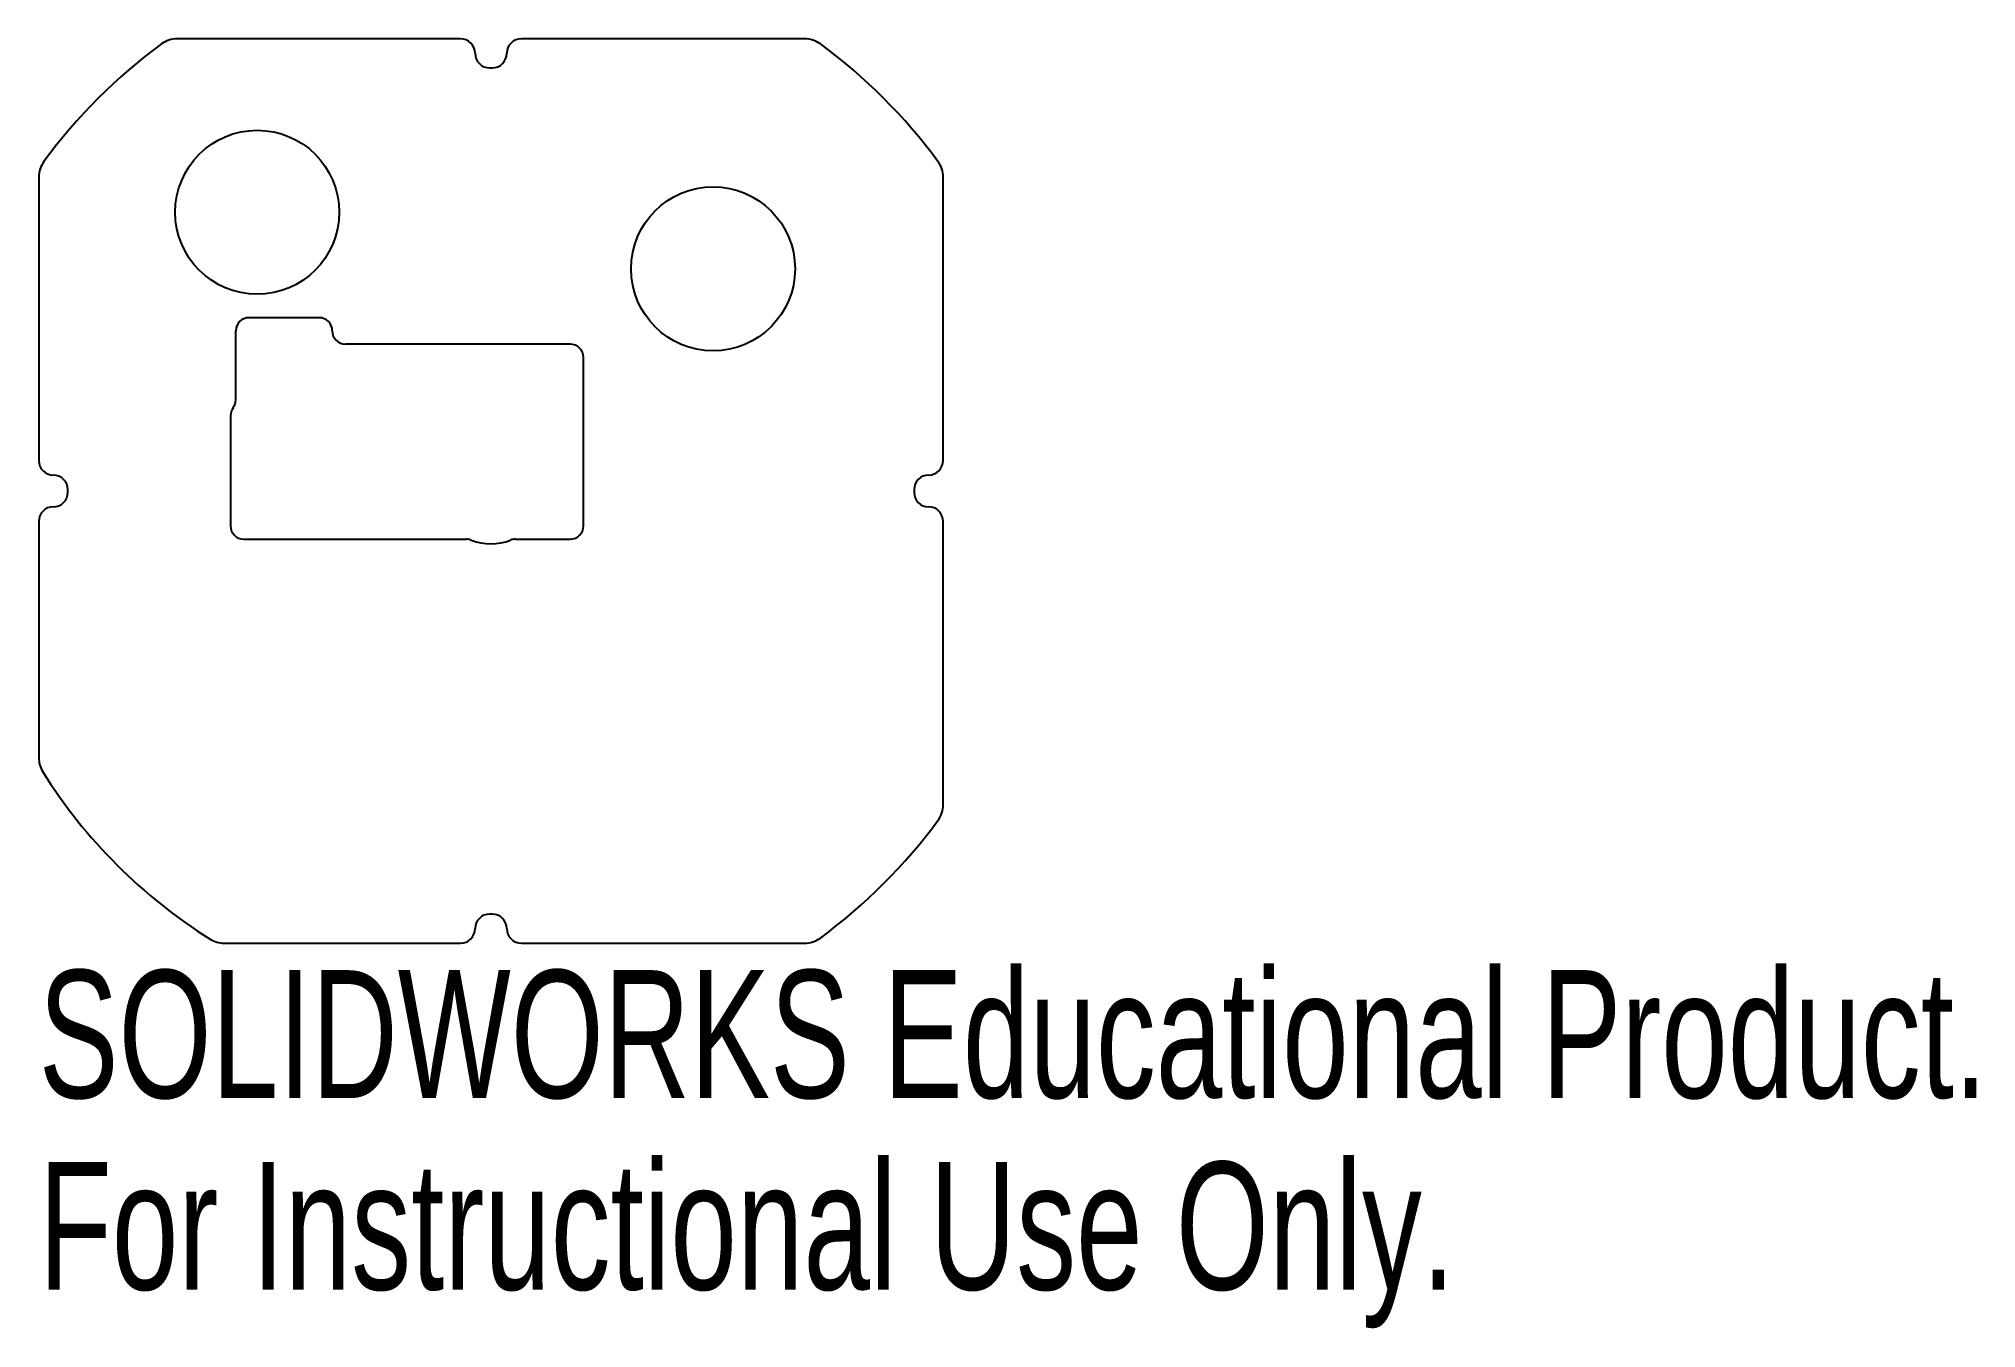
# Model space of a CAD drawing. Header units: millimetres. Extents: x -17.1 to 56.2, y -31.7 to 17.1.
import ezdxf

# ---------------------------------------------------------------- set-up
doc = ezdxf.new("R2010")
doc.units = ezdxf.units.MM
doc.styles.add('SLDTEXTSTYLE0', font='TXT', dxfattribs={"width": 0.7})

msp = doc.modelspace()

# ---------------------------------------------------------------- linework, layer by layer
at = {"color": 7, "linetype": 'Continuous', "lineweight": 25}
for p, q in [((-1.15, 17.1), (-11.865, 17.1)), ((11.865, 17.1), (1.15, 17.1)), ((-0.05, 16), (0.05, 16)), ((-17.1, 11.865), (-17.1, 1.15)), ((17.1, 1.15), (17.1, 11.865)), ((-9.649, 3.445), (-9.649, 6.052)), ((-6.5, 6.552), (-9.149, 6.552)), ((3, 5.552), (-5.5, 5.552)), ((3.5, -1.321), (3.5, 5.052)), ((-9.849, 2.845), (-9.849, -1.321)), ((-16, -0.05), (-16, 0.05)), ((16, 0.05), (16, -0.05)), ((-17.1, -1.15), (-17.1, -10.089)), ((17.1, -11.865), (17.1, -1.15)), ((-9.349, -1.821), (-0.928, -1.821)), ((0.928, -1.821), (3, -1.821)), ((0.05, -16), (-0.05, -16)), ((-10.089, -17.1), (-1.15, -17.1)), ((1.15, -17.1), (11.865, -17.1))]:
    msp.add_line(p, q, dxfattribs=at)
for centre in [(-8.839, 10.539), (8.4, 8.4)]:
    msp.add_circle(centre, 3.1, dxfattribs=at)
for centre, radius, start, end in [((0, 0), 21, 126.38974, 143.61026), ((-11.865, 16.1), 1, 90, 126.38974), ((-1.15, 16.55), 0.55, 0, 90), ((1.15, 16.55), 0.55, 90, 180), ((11.865, 16.1), 1, 53.61026, 90), ((0, 0), 21, 36.38974, 53.61026), ((-0.05, 16.55), 0.55, 180, 270), ((0.05, 16.55), 0.55, 270, 360), ((-16.1, 11.865), 1, 143.61026, 180), ((16.1, 11.865), 1, 0, 36.38974), ((-9.149, 6.052), 0.5, 90, 180), ((-6.5, 6.052), 0.5, 0, 90), ((-5.5, 6.052), 0.5, 180, 270), ((3, 5.052), 0.5, 0, 90), ((-9.349, 2.845), 0.5, 143.1301, 180), ((-10.149, 3.445), 0.5, 323.1301, 0), ((-16.55, 1.15), 0.55, 180, 270), ((16.55, 1.15), 0.55, 270, 0), ((-16.55, 0.05), 0.55, 0, 90), ((16.55, 0.05), 0.55, 90, 180), ((-16.55, -1.15), 0.55, 90, 180), ((-16.55, -0.05), 0.55, 270, 0), ((16.55, -0.05), 0.55, 180, 270), ((16.55, -1.15), 0.55, 0, 90), ((-9.349, -1.321), 0.5, 180, 270), ((3, -1.321), 0.5, 270, 0), ((-0.928, -2.321), 0.5, 68.21027, 90), ((0, 0), 2, 248.21027, 291.78973), ((0.928, -2.321), 0.5, 90, 111.78973), ((-16.1, -10.089), 1, 180, 212.07341), ((0, 0), 20, 212.07341, 237.92659), ((16.1, -11.865), 1, 323.61026, 0), ((0, 0), 21, 306.38974, 323.61026), ((-0.05, -16.55), 0.55, 90, 180), ((0.05, -16.55), 0.55, 0, 90), ((-1.15, -16.55), 0.55, 270, 0), ((1.15, -16.55), 0.55, 180, 270), ((-10.089, -16.1), 1, 237.92659, 270), ((11.865, -16.1), 1, 270, 306.38974)]:
    msp.add_arc(centre, radius, start, end, dxfattribs=at)

# ---------------------------------------------------------------- texts
at = {"color": 7, "linetype": 'Continuous', "char_height": 4.83362, "attachment_point": 1, "style": 'SLDTEXTSTYLE0'}
for s, insert in [('SOLIDWORKS Educational Product.', (-17.1, -18.12)), ('For Instructional Use Only.', (-17.1, -25.37))]:
    msp.add_mtext(s, dxfattribs=dict(at, insert=insert))

doc.saveas('drawing.dxf')
